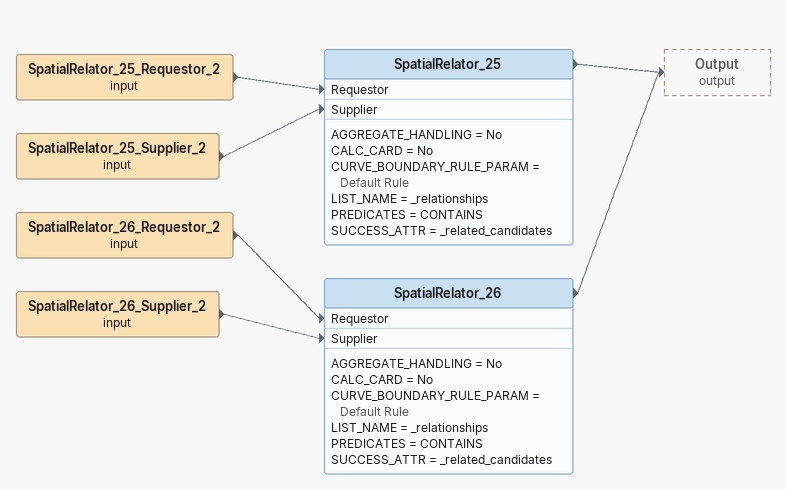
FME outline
SpatialRelator_25_Requestor_2 (input)
    -> SpatialRelator_25 [Requestor]
SpatialRelator_25_Supplier_2 (input)
    -> SpatialRelator_25 [Supplier]
SpatialRelator_25
    AGGREGATE_HANDLING = No
    CALC_CARD = No
    CURVE_BOUNDARY_RULE_PARAM = Default Rule
    LIST_NAME = _relationships
    PREDICATES = CONTAINS
    SUCCESS_ATTR = _related_candidates
    -> Output (output)
SpatialRelator_26_Requestor_2 (input)
    -> SpatialRelator_26 [Requestor]
SpatialRelator_26_Supplier_2 (input)
    -> SpatialRelator_26 [Supplier]
SpatialRelator_26
    AGGREGATE_HANDLING = No
    CALC_CARD = No
    CURVE_BOUNDARY_RULE_PARAM = Default Rule
    LIST_NAME = _relationships
    PREDICATES = CONTAINS
    SUCCESS_ATTR = _related_candidates
    -> Output (output)
